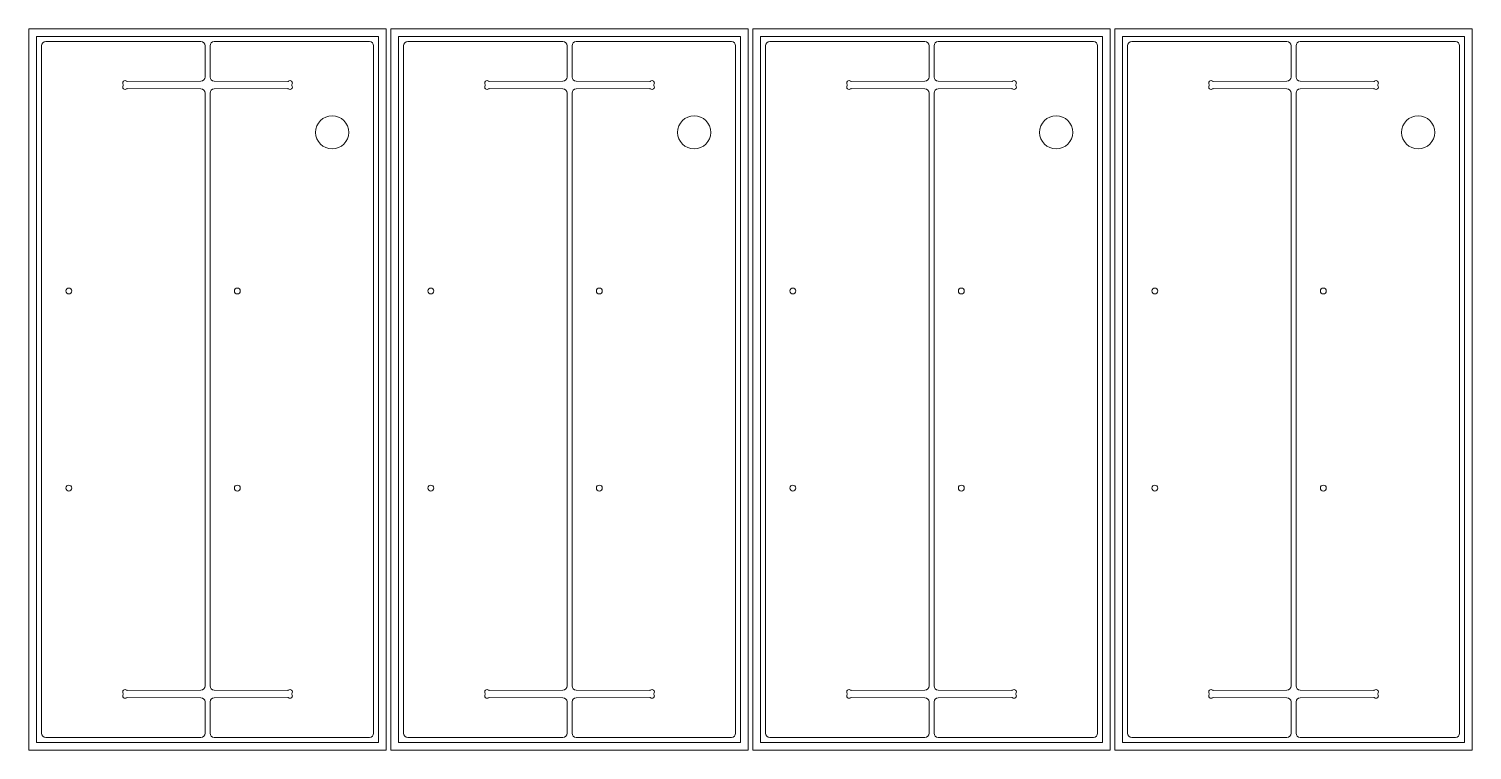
# Model space of a CAD drawing. Header units: millimetres. Extents: x 0 to 2440, y 0 to 1220.
import ezdxf

# ---------------------------------------------------------------- set-up
doc = ezdxf.new("R2010")
doc.units = ezdxf.units.MM

msp = doc.modelspace()

# ---------------------------------------------------------------- linework, layer by layer
at = {"color": 7, "linetype": 'Continuous', "lineweight": 15}
for p, q in [((-0.1, 0), (-0.1, 1220)), ((-0.1, 1220), (603.9, 1220)), ((603.9, 1220), (603.9, 0)), ((611.9, 0), (611.9, 1220)), ((611.9, 1220), (1215.9, 1220)), ((1215.9, 1220), (1215.9, 0)), ((1223.9, 0), (1223.9, 1220)), ((1223.9, 1220), (1827.9, 1220)), ((1827.9, 1220), (1827.9, 0)), ((1835.9, 1220), (2439.9, 1220)), ((1835.9, 0), (1835.9, 1220)), ((2439.9, 1220), (2439.9, 0)), ((12.9, 13), (12.9, 1207)), ((12.9, 1207), (590.9, 1207)), ((28.4, 1198.5), (290.7, 1198.5)), ((575.7, 1198.5), (313.2, 1198.5)), ((590.9, 1207), (590.9, 13)), ((624.9, 13), (624.9, 1207)), ((624.9, 1207), (1202.9, 1207)), ((640.4, 1198.5), (902.7, 1198.5)), ((1187.7, 1198.5), (925.2, 1198.5)), ((1202.9, 1207), (1202.9, 13)), ((1236.9, 1207), (1814.9, 1207)), ((1236.9, 13), (1236.9, 1207)), ((1252.4, 1198.5), (1514.7, 1198.5)), ((1799.7, 1198.5), (1537.2, 1198.5)), ((1814.9, 1207), (1814.9, 13)), ((1848.9, 13), (1848.9, 1207)), ((1848.9, 1207), (2426.9, 1207)), ((1864.4, 1198.5), (2126.7, 1198.5)), ((2411.7, 1198.5), (2149.2, 1198.5)), ((2426.9, 1207), (2426.9, 13)), ((21.4, 28.5), (21.4, 1191.5)), ((297.7, 1191.5), (297.7, 1138.5)), ((306.2, 1191.5), (306.2, 1138.5)), ((582.7, 1191.5), (582.7, 28.5)), ((633.4, 28.5), (633.4, 1191.5)), ((909.7, 1191.5), (909.7, 1138.5)), ((918.2, 1191.5), (918.2, 1138.5)), ((1194.7, 1191.5), (1194.7, 28.5)), ((1245.4, 28.5), (1245.4, 1191.5)), ((1521.7, 1191.5), (1521.7, 1138.5)), ((1530.2, 1191.5), (1530.2, 1138.5)), ((1806.7, 1191.5), (1806.7, 28.5)), ((1857.4, 28.5), (1857.4, 1191.5)), ((2133.7, 1191.5), (2133.7, 1138.5)), ((2142.2, 1191.5), (2142.2, 1138.5)), ((2418.7, 1191.5), (2418.7, 28.5)), ((159.5, 1124.8), (159.5, 1125.2)), ((166, 1131.1), (290.7, 1131.5)), ((438, 1131.1), (313.2, 1131.5)), ((444.4, 1124.8), (444.4, 1125.2)), ((771.5, 1124.8), (771.5, 1125.2)), ((778, 1131.1), (902.7, 1131.5)), ((1050, 1131.1), (925.2, 1131.5)), ((1056.4, 1124.8), (1056.4, 1125.2)), ((1383.5, 1124.8), (1383.5, 1125.2)), ((1390, 1131.1), (1514.7, 1131.5)), ((1662, 1131.1), (1537.2, 1131.5)), ((1668.4, 1124.8), (1668.4, 1125.2)), ((1995.5, 1124.8), (1995.5, 1125.2)), ((2002, 1131.1), (2126.7, 1131.5)), ((2274, 1131.1), (2149.2, 1131.5)), ((2280.4, 1124.8), (2280.4, 1125.2)), ((290.7, 1118.5), (166, 1118.9)), ((297.7, 1111.5), (297.7, 108.6)), ((306.2, 108.6), (306.2, 1111.5)), ((313.2, 1118.5), (438, 1118.9)), ((902.7, 1118.5), (778, 1118.9)), ((909.7, 1111.5), (909.7, 108.6)), ((918.2, 108.6), (918.2, 1111.5)), ((925.2, 1118.5), (1050, 1118.9)), ((1514.7, 1118.5), (1390, 1118.9)), ((1521.7, 1111.5), (1521.7, 108.6)), ((1530.2, 108.6), (1530.2, 1111.5)), ((1537.2, 1118.5), (1662, 1118.9)), ((2126.7, 1118.5), (2002, 1118.9)), ((2133.7, 1111.5), (2133.7, 108.6)), ((2142.2, 108.6), (2142.2, 1111.5)), ((2149.2, 1118.5), (2274, 1118.9)), ((290.7, 101.6), (166, 101.2)), ((313.2, 101.6), (438, 101.2)), ((902.7, 101.6), (778, 101.2)), ((925.2, 101.6), (1050, 101.2)), ((1514.7, 101.6), (1390, 101.2)), ((1537.2, 101.6), (1662, 101.2)), ((2126.7, 101.6), (2002, 101.2)), ((2149.2, 101.6), (2274, 101.2)), ((159.5, 95.3), (159.5, 94.9)), ((166, 89), (290.7, 88.6)), ((297.7, 28.5), (297.7, 81.6)), ((306.2, 28.5), (306.2, 81.6)), ((438, 89), (313.2, 88.6)), ((444.4, 95.3), (444.4, 94.9)), ((771.5, 95.3), (771.5, 94.9)), ((778, 89), (902.7, 88.6)), ((909.7, 28.5), (909.7, 81.6)), ((918.2, 28.5), (918.2, 81.6)), ((1050, 89), (925.2, 88.6)), ((1056.4, 95.3), (1056.4, 94.9)), ((1383.5, 95.3), (1383.5, 94.9)), ((1390, 89), (1514.7, 88.6)), ((1521.7, 28.5), (1521.7, 81.6)), ((1530.2, 28.5), (1530.2, 81.6)), ((1662, 89), (1537.2, 88.6)), ((1668.4, 95.3), (1668.4, 94.9)), ((1995.5, 95.3), (1995.5, 94.9)), ((2002, 89), (2126.7, 88.6)), ((2133.7, 28.5), (2133.7, 81.6)), ((2142.2, 28.5), (2142.2, 81.6)), ((2274, 89), (2149.2, 88.6)), ((2280.4, 95.3), (2280.4, 94.9)), ((603.9, 0), (-0.1, 0)), ((590.9, 13), (12.9, 13)), ((28.4, 21.5), (290.7, 21.5)), ((575.7, 21.5), (313.2, 21.5)), ((1215.9, 0), (611.9, 0)), ((1202.9, 13), (624.9, 13)), ((640.4, 21.5), (902.7, 21.5)), ((1187.7, 21.5), (925.2, 21.5)), ((1827.9, 0), (1223.9, 0)), ((1814.9, 13), (1236.9, 13)), ((1252.4, 21.5), (1514.7, 21.5)), ((1799.7, 21.5), (1537.2, 21.5)), ((2439.9, 0), (1835.9, 0)), ((2426.9, 13), (1848.9, 13)), ((1864.4, 21.5), (2126.7, 21.5)), ((2411.7, 21.5), (2149.2, 21.5))]:
    msp.add_line(p, q, dxfattribs=at)
for centre, radius in [((512.7, 1045), 28), ((1124.7, 1045), 28), ((1736.7, 1045), 28), ((2348.7, 1045), 28), ((67.5, 776.7), 5), ((352.3, 776.7), 5), ((679.5, 776.7), 5), ((964.3, 776.7), 5), ((1291.5, 776.7), 5), ((1576.3, 776.7), 5), ((1903.5, 776.7), 5), ((2188.3, 776.7), 5), ((67.5, 443.3), 5), ((352.3, 443.3), 5), ((679.5, 443.3), 5), ((964.3, 443.3), 5), ((1291.5, 443.3), 5), ((1576.3, 443.3), 5), ((1903.5, 443.3), 5), ((2188.3, 443.3), 5)]:
    msp.add_circle(centre, radius, dxfattribs=at)
for centre, radius, start, end in [((28.4, 1191.5), 7, 90, 180), ((290.7, 1191.5), 7, 0, 90), ((313.2, 1191.5), 7, 90, 180), ((575.7, 1191.5), 7, 0, 90), ((640.4, 1191.5), 7, 90, 180), ((902.7, 1191.5), 7, 0, 90), ((925.2, 1191.5), 7, 90, 180), ((1187.7, 1191.5), 7, 0, 90), ((1252.4, 1191.5), 7, 90, 180), ((1514.7, 1191.5), 7, 0, 90), ((1537.2, 1191.5), 7, 90, 180), ((1799.7, 1191.5), 7, 0, 90), ((1864.4, 1191.5), 7, 90, 180), ((2126.7, 1191.5), 7, 0, 90), ((2149.2, 1191.5), 7, 90, 180), ((2411.7, 1191.5), 7, 0, 90), ((162.6, 1128.3), 4.1, 47.9349, 217.8868), ((162.6, 1121.6), 4.1, 142.1132, 312.0651), ((158.5, 1125.2), 1, 0, 37.8868), ((158.5, 1124.8), 1, 322.1132, 0), ((166, 1132.1), 1, 227.9349, 270.1659), ((290.7, 1138.5), 7, 270.1659, 0), ((313.2, 1138.5), 7, 180, 269.8342), ((438, 1132.1), 1, 269.8342, 312.0654), ((441.4, 1128.3), 4.1, 322.1132, 132.0654), ((441.4, 1121.6), 4.1, 227.9346, 37.8868), ((445.4, 1125.2), 1, 142.1132, 180), ((445.4, 1124.8), 1, 180, 217.8868), ((774.6, 1128.3), 4.1, 47.9349, 217.8868), ((774.6, 1121.6), 4.1, 142.1132, 312.0651), ((770.5, 1125.2), 1, 0, 37.8868), ((770.5, 1124.8), 1, 322.1132, 0), ((778, 1132.1), 1, 227.9349, 270.1659), ((902.7, 1138.5), 7, 270.1659, 0), ((925.2, 1138.5), 7, 180, 269.8342), ((1050, 1132.1), 1, 269.8342, 312.0654), ((1053.4, 1128.3), 4.1, 322.1132, 132.0654), ((1053.4, 1121.6), 4.1, 227.9346, 37.8868), ((1057.4, 1125.2), 1, 142.1132, 180), ((1057.4, 1124.8), 1, 180, 217.8868), ((1386.6, 1128.3), 4.1, 47.9349, 217.8868), ((1386.6, 1121.6), 4.1, 142.1132, 312.0651), ((1382.5, 1125.2), 1, 0, 37.8868), ((1382.5, 1124.8), 1, 322.1132, 0), ((1390, 1132.1), 1, 227.9349, 270.1659), ((1514.7, 1138.5), 7, 270.1659, 0), ((1537.2, 1138.5), 7, 180, 269.8342), ((1662, 1132.1), 1, 269.8342, 312.0654), ((1665.4, 1128.3), 4.1, 322.1132, 132.0654), ((1665.4, 1121.6), 4.1, 227.9346, 37.8868), ((1669.4, 1125.2), 1, 142.1132, 180), ((1669.4, 1124.8), 1, 180, 217.8868), ((1998.6, 1128.3), 4.1, 47.9349, 217.8868), ((1998.6, 1121.6), 4.1, 142.1132, 312.0651), ((1994.5, 1125.2), 1, 0, 37.8868), ((1994.5, 1124.8), 1, 322.1132, 0), ((2002, 1132.1), 1, 227.9349, 270.1659), ((2126.7, 1138.5), 7, 270.1659, 0), ((2149.2, 1138.5), 7, 180, 269.8342), ((2274, 1132.1), 1, 269.8342, 312.0654), ((2277.4, 1128.3), 4.1, 322.1132, 132.0654), ((2277.4, 1121.6), 4.1, 227.9346, 37.8868), ((2281.4, 1125.2), 1, 142.1132, 180), ((2281.4, 1124.8), 1, 180, 217.8868), ((166, 1117.9), 1, 89.8341, 132.0651), ((290.7, 1111.5), 7, 0, 89.8341), ((313.2, 1111.5), 7, 90.1658, 180), ((438, 1117.9), 1, 47.9346, 90.1658), ((778, 1117.9), 1, 89.8341, 132.0651), ((902.7, 1111.5), 7, 0, 89.8341), ((925.2, 1111.5), 7, 90.1658, 180), ((1050, 1117.9), 1, 47.9346, 90.1658), ((1390, 1117.9), 1, 89.8341, 132.0651), ((1514.7, 1111.5), 7, 0, 89.8341), ((1537.2, 1111.5), 7, 90.1658, 180), ((1662, 1117.9), 1, 47.9346, 90.1658), ((2002, 1117.9), 1, 89.8341, 132.0651), ((2126.7, 1111.5), 7, 0, 89.8341), ((2149.2, 1111.5), 7, 90.1658, 180), ((2274, 1117.9), 1, 47.9346, 90.1658), ((162.6, 98.4), 4.1, 47.9349, 217.8868), ((166, 102.2), 1, 227.9349, 270.1659), ((290.7, 108.6), 7, 270.1659, 0), ((313.2, 108.6), 7, 180, 269.8342), ((438, 102.2), 1, 269.8342, 312.0654), ((441.4, 98.4), 4.1, 322.1132, 132.0654), ((774.6, 98.4), 4.1, 47.9349, 217.8868), ((778, 102.2), 1, 227.9349, 270.1659), ((902.7, 108.6), 7, 270.1659, 0), ((925.2, 108.6), 7, 180, 269.8342), ((1050, 102.2), 1, 269.8342, 312.0654), ((1053.4, 98.4), 4.1, 322.1132, 132.0654), ((1386.6, 98.4), 4.1, 47.9349, 217.8868), ((1390, 102.2), 1, 227.9349, 270.1659), ((1514.7, 108.6), 7, 270.1659, 0), ((1537.2, 108.6), 7, 180, 269.8342), ((1662, 102.2), 1, 269.8342, 312.0654), ((1665.4, 98.4), 4.1, 322.1132, 132.0654), ((1998.6, 98.4), 4.1, 47.9349, 217.8868), ((2002, 102.2), 1, 227.9349, 270.1659), ((2126.7, 108.6), 7, 270.1659, 0), ((2149.2, 108.6), 7, 180, 269.8342), ((2274, 102.2), 1, 269.8342, 312.0654), ((2277.4, 98.4), 4.1, 322.1132, 132.0654), ((162.6, 91.8), 4.1, 142.1132, 312.0651), ((158.5, 95.3), 1, 0, 37.8868), ((158.5, 94.9), 1, 322.1132, 0), ((166, 88), 1, 89.8341, 132.0651), ((290.7, 81.6), 7, 0, 89.8341), ((313.2, 81.6), 7, 90.1658, 180), ((438, 88), 1, 47.9346, 90.1658), ((441.4, 91.8), 4.1, 227.9346, 37.8868), ((445.4, 95.3), 1, 142.1132, 180), ((445.4, 94.9), 1, 180, 217.8868), ((774.6, 91.8), 4.1, 142.1132, 312.0651), ((770.5, 95.3), 1, 0, 37.8868), ((770.5, 94.9), 1, 322.1132, 0), ((778, 88), 1, 89.8341, 132.0651), ((902.7, 81.6), 7, 0, 89.8341), ((925.2, 81.6), 7, 90.1658, 180), ((1050, 88), 1, 47.9346, 90.1658), ((1053.4, 91.8), 4.1, 227.9346, 37.8868), ((1057.4, 95.3), 1, 142.1132, 180), ((1057.4, 94.9), 1, 180, 217.8868), ((1386.6, 91.8), 4.1, 142.1132, 312.0651), ((1382.5, 95.3), 1, 0, 37.8868), ((1382.5, 94.9), 1, 322.1132, 0), ((1390, 88), 1, 89.8341, 132.0651), ((1514.7, 81.6), 7, 0, 89.8341), ((1537.2, 81.6), 7, 90.1658, 180), ((1662, 88), 1, 47.9346, 90.1658), ((1665.4, 91.8), 4.1, 227.9346, 37.8868), ((1669.4, 95.3), 1, 142.1132, 180), ((1669.4, 94.9), 1, 180, 217.8868), ((1998.6, 91.8), 4.1, 142.1132, 312.0651), ((1994.5, 95.3), 1, 0, 37.8868), ((1994.5, 94.9), 1, 322.1132, 0), ((2002, 88), 1, 89.8341, 132.0651), ((2126.7, 81.6), 7, 0, 89.8341), ((2149.2, 81.6), 7, 90.1658, 180), ((2274, 88), 1, 47.9346, 90.1658), ((2277.4, 91.8), 4.1, 227.9346, 37.8868), ((2281.4, 95.3), 1, 142.1132, 180), ((2281.4, 94.9), 1, 180, 217.8868), ((28.4, 28.5), 7, 180, 270), ((290.7, 28.5), 7, 270, 0), ((313.2, 28.5), 7, 180, 270), ((575.7, 28.5), 7, 270, 0), ((640.4, 28.5), 7, 180, 270), ((902.7, 28.5), 7, 270, 0), ((925.2, 28.5), 7, 180, 270), ((1187.7, 28.5), 7, 270, 0), ((1252.4, 28.5), 7, 180, 270), ((1514.7, 28.5), 7, 270, 0), ((1537.2, 28.5), 7, 180, 270), ((1799.7, 28.5), 7, 270, 0), ((1864.4, 28.5), 7, 180, 270), ((2126.7, 28.5), 7, 270, 0), ((2149.2, 28.5), 7, 180, 270), ((2411.7, 28.5), 7, 270, 0)]:
    msp.add_arc(centre, radius, start, end, dxfattribs=at)

doc.saveas('drawing.dxf')
